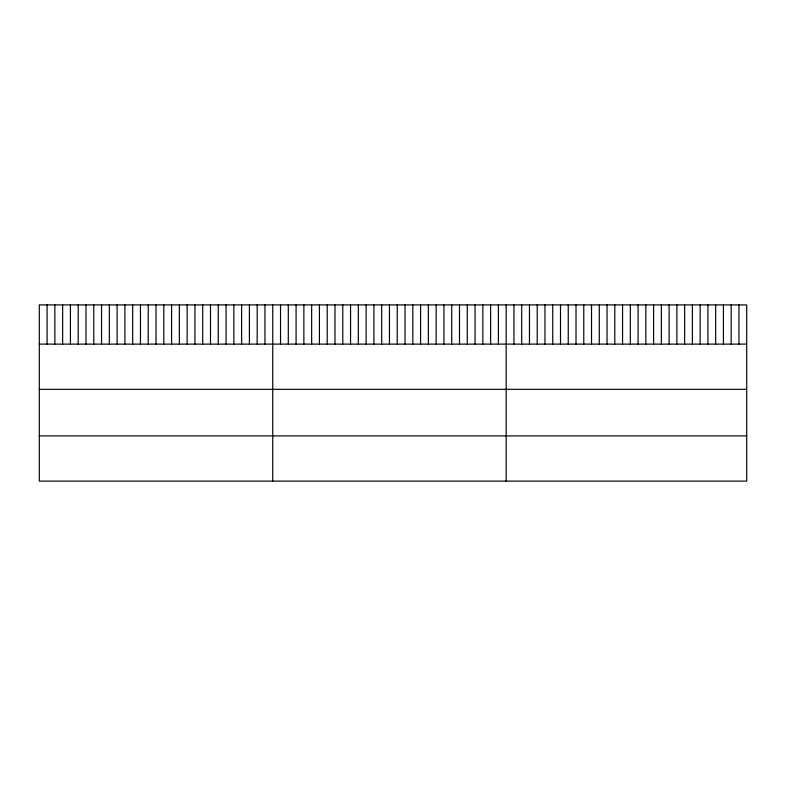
<?xml version="1.0" encoding="UTF-8"?>
<svg xmlns="http://www.w3.org/2000/svg" width="786" height="786" viewBox="0 0 786 786"><rect width="100%" height="100%" fill="white"/><g stroke="black" fill="none" stroke-linecap="round" stroke-linejoin="round"><path stroke-width="1.18" d="M746.7 344.111L746.7 481.101L39.3 481.101L39.3 304.899L746.7 304.899L746.7 344.111L39.3 344.111M39.3 389.316L746.7 389.316M39.3 435.896L746.7 435.896M738.938 304.899L738.938 344.111M731.186 304.899L731.186 344.111M723.425 304.899L723.425 344.111M715.663 304.899L715.663 344.111M707.911 304.899L707.911 344.111M700.149 304.899L700.149 344.111M692.387 304.899L692.387 344.111M684.635 304.899L684.635 344.111M676.874 304.899L676.874 344.111M669.112 304.899L669.112 344.111M661.36 304.899L661.36 344.111M653.598 304.899L653.598 344.111M645.837 304.899L645.837 344.111M638.085 304.899L638.085 344.111M630.323 304.899L630.323 344.111M622.561 304.899L622.561 344.111M614.799 304.899L614.799 344.111M607.047 304.899L607.047 344.111M599.286 304.899L599.286 344.111M591.524 304.899L591.524 344.111M583.772 304.899L583.772 344.111M576.01 304.899L576.01 344.111M568.249 304.899L568.249 344.111M560.497 304.899L560.497 344.111M552.735 304.899L552.735 344.111M544.973 304.899L544.973 344.111M537.221 304.899L537.221 344.111M529.459 304.899L529.459 344.111M521.698 304.899L521.698 344.111M513.946 304.899L513.946 344.111M506.184 304.899L506.184 481.101M498.403 304.899L498.403 344.111M490.621 304.899L490.621 344.111M482.84 304.899L482.84 344.111M475.058 304.899L475.058 344.111M467.277 304.899L467.277 344.111M459.496 304.899L459.496 344.111M451.714 304.899L451.714 344.111M443.933 304.899L443.933 344.111M436.151 304.899L436.151 344.111M428.37 304.899L428.37 344.111M420.589 304.899L420.589 344.111M412.807 304.899L412.807 344.111M405.026 304.899L405.026 344.111M397.244 304.899L397.244 344.111M389.463 304.899L389.463 344.111M381.682 304.899L381.682 344.111M373.9 304.899L373.9 344.111M366.119 304.899L366.119 344.111M358.337 304.899L358.337 344.111M350.556 304.899L350.556 344.111M342.775 304.899L342.775 344.111M334.993 304.899L334.993 344.111M327.212 304.899L327.212 344.111M319.43 304.899L319.43 344.111M311.649 304.899L311.649 344.111M303.868 304.899L303.868 344.111M296.086 304.899L296.086 344.111M288.305 304.899L288.305 344.111M280.523 304.899L280.523 344.111M272.742 304.899L272.742 481.101M264.961 304.899L264.961 344.111M257.179 304.899L257.179 344.111M249.398 304.899L249.398 344.111M241.616 304.899L241.616 344.111M233.835 304.899L233.835 344.111M226.054 304.899L226.054 344.111M218.272 304.899L218.272 344.111M210.491 304.899L210.491 344.111M202.709 304.899L202.709 344.111M194.928 304.899L194.928 344.111M187.147 304.899L187.147 344.111M179.365 304.899L179.365 344.111M171.584 304.899L171.584 344.111M163.802 304.899L163.802 344.111M156.021 304.899L156.021 344.111M148.24 304.899L148.24 344.111M140.458 304.899L140.458 344.111M132.677 304.899L132.677 344.111M124.895 304.899L124.895 344.111M117.114 304.899L117.114 344.111M109.333 304.899L109.333 344.111M101.551 304.899L101.551 344.111M93.77 304.899L93.77 344.111M85.988 304.899L85.988 344.111M78.207 304.899L78.207 344.111M70.426 304.899L70.426 344.111M62.644 304.899L62.644 344.111M54.863 304.899L54.863 344.111M47.081 304.899L47.081 344.111"/></g></svg>
